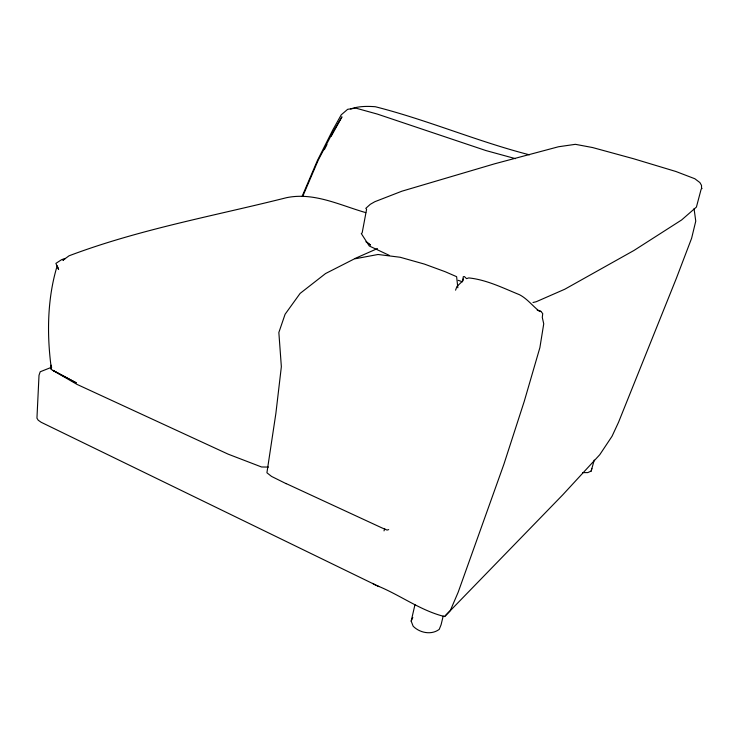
<?xml version="1.0" encoding="UTF-8"?>
<svg xmlns="http://www.w3.org/2000/svg" width="739" height="739" viewBox="0 0 739 739"><rect width="100%" height="100%" fill="white"/><g stroke="black" fill="none" stroke-linecap="round" stroke-linejoin="round"><path stroke-width="1.11" d="M455.566 290.178L456.933 286.464L462.706 280.959L463.288 276.691L464.425 276.58L466.568 278.649L468.729 277.91C486.604 279.748 503.037 288.034 519.489 294.713C527.526 298.898 532.837 306.352 539.793 311.544L540.782 311.248L542.731 313.613L542.287 317.428L543.738 323.821L539.886 347.635L524.247 401.369L503.869 464.332L458.152 592.281L450.3 610.59L444.582 616.548C420.029 610.562 398.977 594.119 375.467 585.057L372.641 583.376M51.167 365.168L50.945 369.306L76.32 382.867L52.885 370.405L76.995 384.382L228.148 454.152L261.541 466.983L268.451 467.076M443.197 616.003L441.091 624.751L439.225 629.379C431.373 635.272 419.789 632.926 413.156 626.229L411.18 621.13L414.967 604.641M582.489 472.6L587.782 472.6L591.182 471.066L591.81 468.424M462.706 280.959L463.205 279M302.814 196.186L318.287 160.03L333.197 131.579L341.963 116.817L331.155 136.355M591.182 471.066L594.23 460.064M384.012 530.879L384.714 528.718M302.205 196.158L317.336 160.696L332.753 130.046L341.233 114.822L347.681 109.298L355.792 108.125L377.296 114.065L485.929 150.562L515.489 158.663M411.18 621.13L412.824 617.49M324.356 149.647L326.971 144.53M57.199 265.791C47.222 298.593 46.742 334.601 51.342 368.558M444.582 616.548L562.776 494.816L599.763 454.707L612.031 436.278L618.525 422.292L676.388 278.261L691.612 238.281L695.759 221.155L694.06 208.657M702.05 188.39L701.145 189.184L696.415 207.059L681.635 219.954L633.933 250.484L564.79 289.226L536.154 301.761L533.004 302.5M350.619 108.975C358.397 106.167 367.107 106.111 375.31 106.73C427.512 119.949 477.237 141.435 529.42 154.82M354.886 258.539L377.463 248.553M51.712 367.209L40.22 371.763L39.01 375.273L36.95 418.163L38.197 420.195L41.135 422.265L378.95 586.59M388.686 529.614L387.042 530.075L381.795 527.831L285.882 483.454M365.787 212.629C340.051 205.257 313.844 191.946 286.446 197.71C213.765 216.01 139.32 229.275 69.041 255.805L62.898 260.304L65.281 258.428L61.614 259.666L55.896 263.389L58.593 269.495L57.55 266.714M537.207 310.103L540.782 311.248M458.208 280.321L462.503 281.799M389.047 255.251L369.288 245.995L361.306 233.579L362.175 232.84L366.59 209.294L365.814 208.343L370.285 204.315L374.849 201.701L401.896 191.198L494.677 163.79L558.462 146.765L575.404 144.327L592.595 147.551L633.554 158.737L675.917 171.503L694.826 178.736L699.879 182.561L701.514 185.369L701.533 188.168M286.169 483.685L271.536 476.415L266.918 472.775L275.869 413.471L281.356 366.692L278.852 332.485L285.097 314.251L300.108 293.411L325.566 273.541L354.258 258.936L378.035 254.484L400.178 257.264L424.417 264.091L445.183 271.712L456.619 276.682L457.838 287.767M367.338 242.66L366.017 241.671L370.507 245.052L367.338 242.66"/></g></svg>
